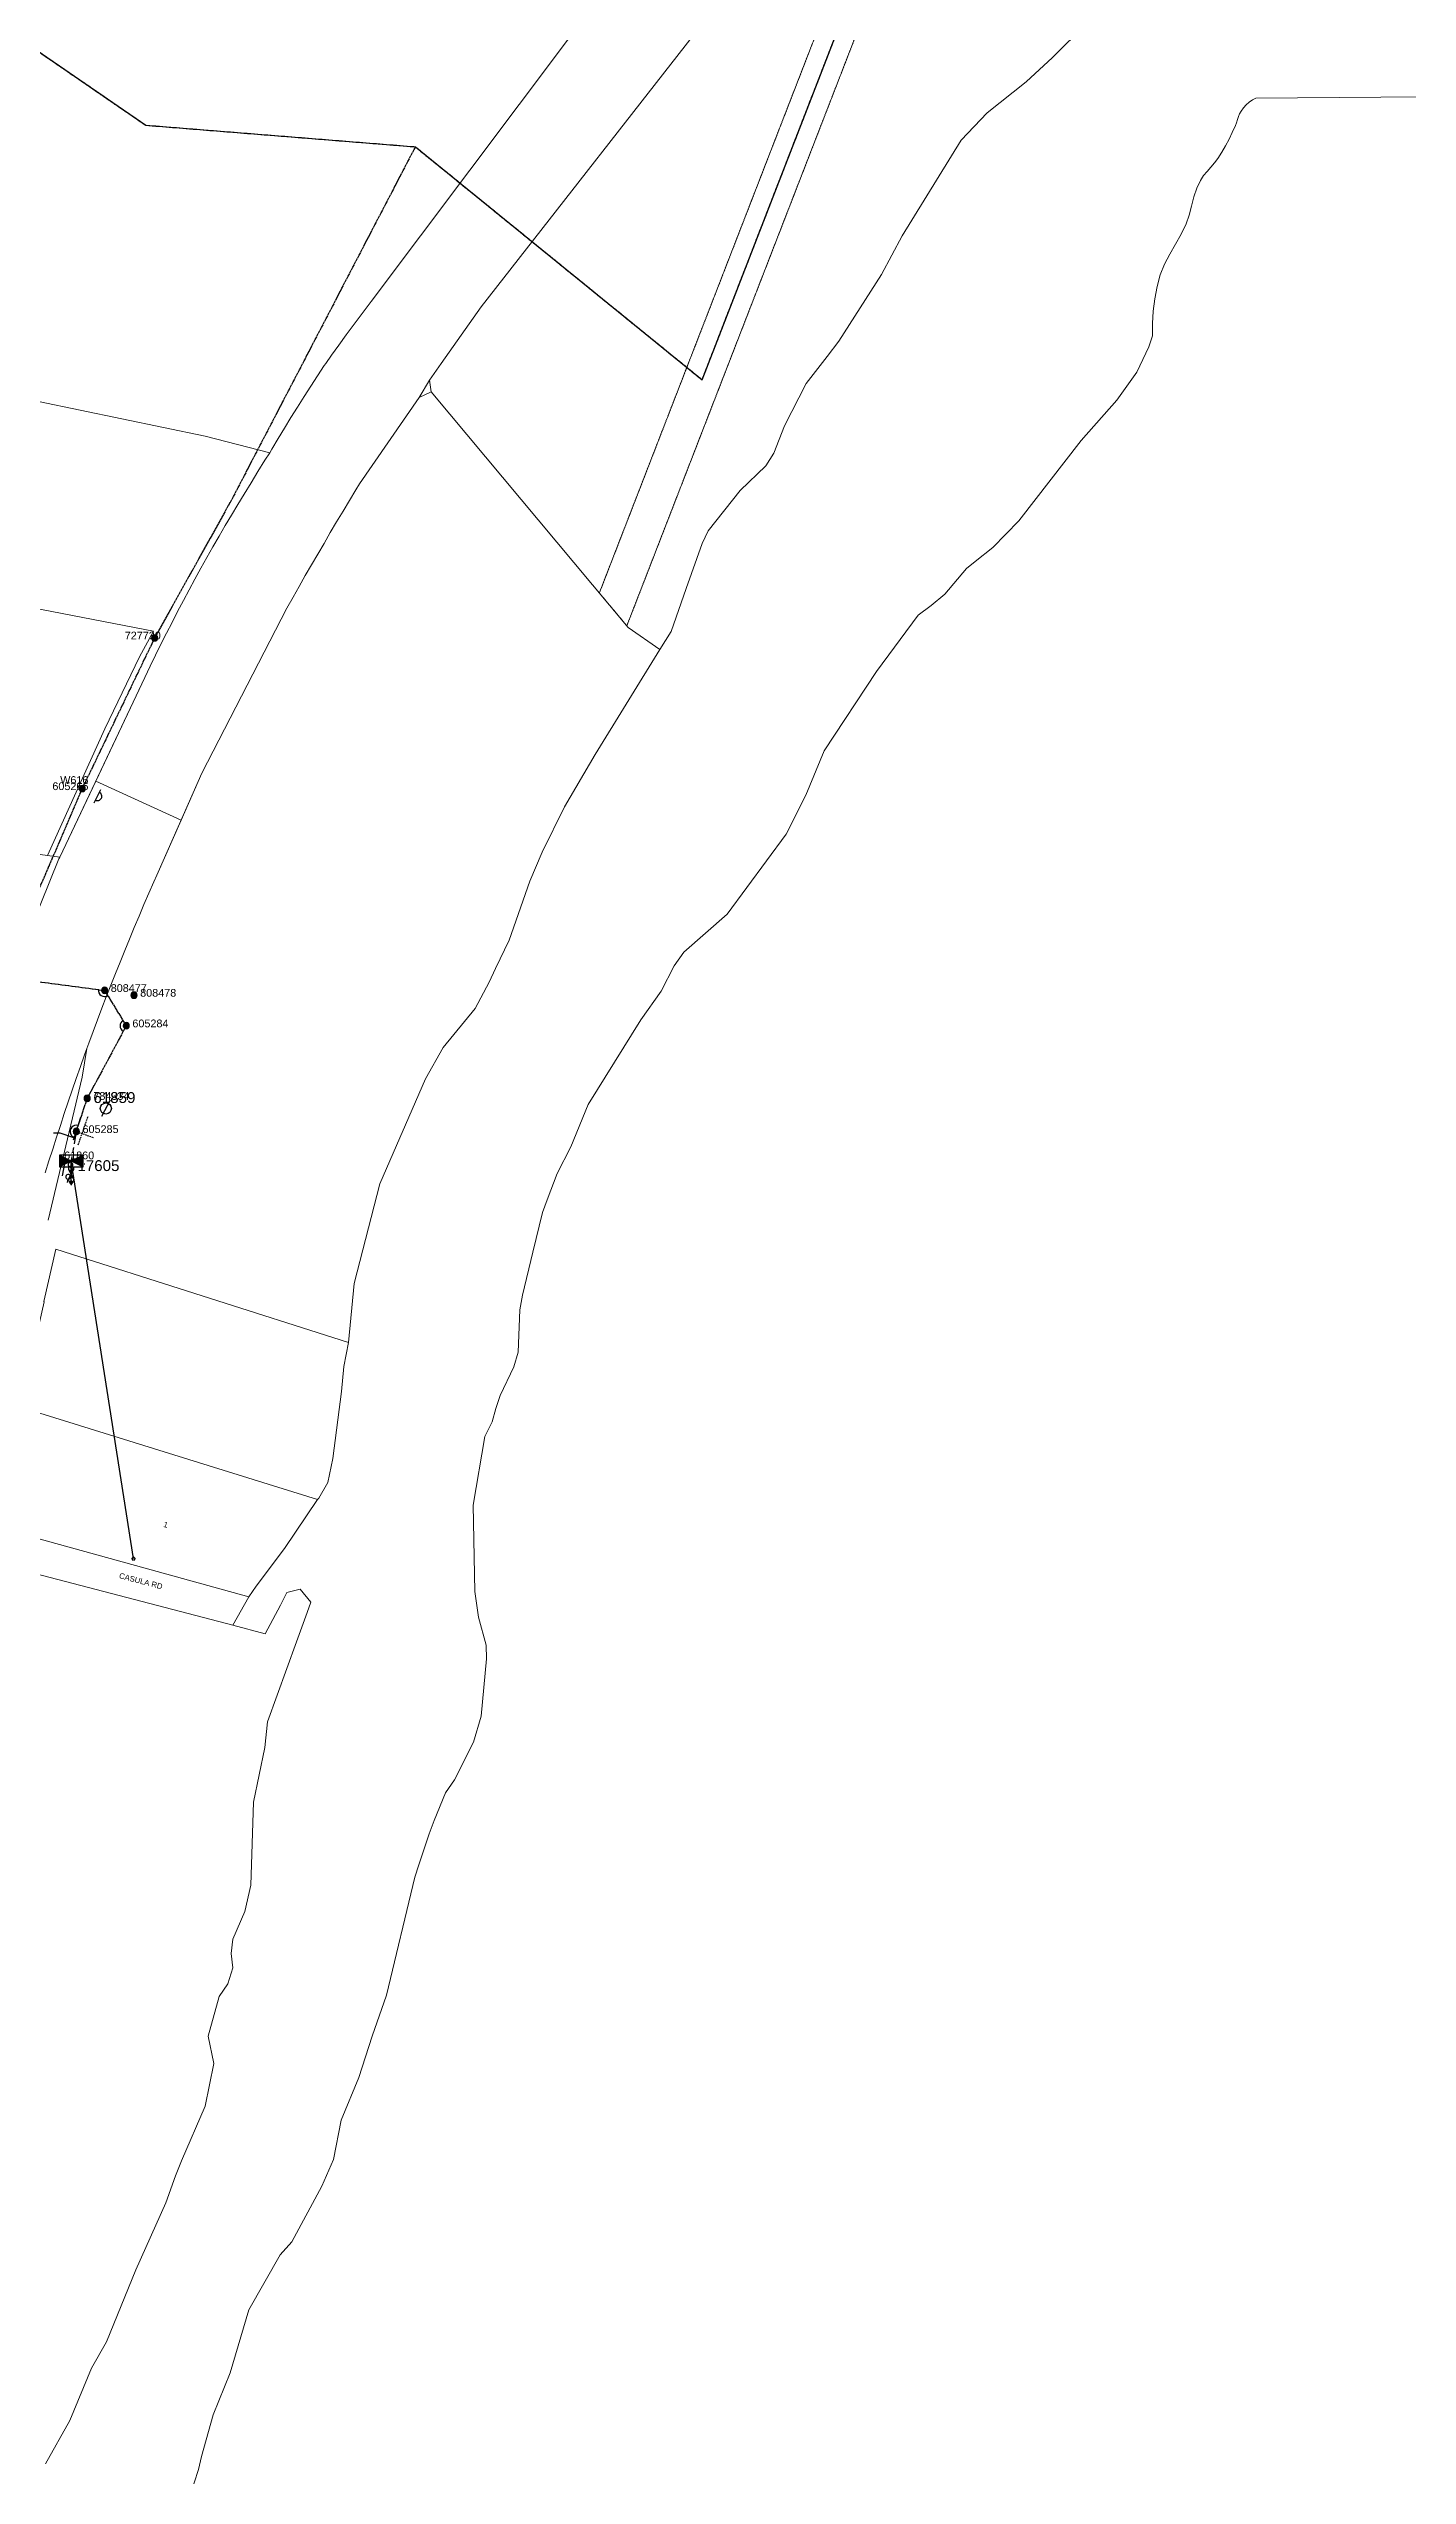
# Model space of a CAD drawing. Header units: metres. Extents: x 305150 to 308746, y 6239745 to 6243198.
# Drawn here: x 307068 to 307507, y 6241040 to 6241824 of the extents above; entities that cross this region are included whole.
import ezdxf
from ezdxf.enums import TextEntityAlignment as Align

# ---------------------------------------------------------------- set-up
doc = ezdxf.new("R2010")
doc.units = ezdxf.units.M
for name, pattern in [('Cable Exist OH', [1, 1, 0]), ('Cable Exist UG', [8.2, 4, -1.2, 1.8, -1.2]), ('DASHED', [0.75, 0.5, -0.25]), ('HIDDEN', [0.375, 0.25, -0.125]), ('HIDDEN2', [0.1875, 0.125, -0.0625])]:
    doc.linetypes.add(name, pattern=pattern)
doc.layers.get('0').update_dxf_attribs({"color": 6})
for name, color, linetype, lineweight in [('Cadastre Land Parcels_SP_EXT', 9, 'Continuous', 5), ('Cadastre Other Property_SP_EXT', 9, 'HIDDEN', 5), ('Cadastre Roads_SP_EXT', 9, 'Continuous', 5)]:
    doc.layers.add(name, color=color, linetype=linetype, lineweight=lineweight)
for name, color, linetype in [('Duct_SP_EXT', 7, 'Continuous'), ('Equip_HV_EXT', 7, 'Continuous'), ('Equip_LV_EXT', 7, 'Continuous'), ('Equip_SP_HV_EXT', 7, 'Continuous'), ('Mains_HV_EXT', 7, 'Continuous'), ('Mains_TR_EXT', 7, 'Continuous'), ('Services_SP_EXT', 7, 'Continuous'), ('Sub_SP_EXT', 7, 'Continuous'), ('SupportsOH_SP_TR_HV_LV_SL_EXT', 7, 'Continuous'), ('Trench_SP_EXT', 7, 'Continuous')]:
    doc.layers.add(name, color=color, linetype=linetype)
doc.layers.add('UNKNOWN_FEATURES', color=1, linetype='DASHED', plot=False)
doc.layers.get('0').freeze()
doc.styles.add('HVSW_LABEL', font='arial.ttf')
doc.styles.add('POLE_LABEL', font='arial.ttf')
doc.styles.get("Standard").update_dxf_attribs({"font": 'arial.ttf'})
doc.styles.add('SWITCH_LABEL', font='arial.ttf', dxfattribs={"height": 2.5})
doc.linetypes.add('Cable E OH', pattern='A,9.4,["E",Standard,S=1.7,R=0,X=0,Y=-1],0', length=9.4)

# ---------------------------------------------------------------- blocks, each defined once
blk = doc.blocks.new('SUB_PADMOUNT_EXT')
for points in [[(0, 0), (-3.84, 1.92), (-3.84, -1.92)], [(0, 0), (3.84, 1.92), (3.84, -1.92)]]:
    blk.add_hatch(color=256).paths.add_polyline_path(points)
for p, q in [((3.84, 1.92), (-3.84, -1.92)), ((-3.84, 1.92), (3.84, -1.92))]:
    blk.add_line(p, q)
blk.add_lwpolyline([(-3.84, -1.92), (3.84, -1.92), (3.84, 1.92), (-3.84, 1.92)], close=True)
for tag, height, flags, p in [('STREET_CODE', 0.2, 9, (1.5, 0)), ('ASSET_NUM', 3.5, 8, (2, 2)), ('CONSTRUCTED_VOLTAGE', 0.2, 9, (1.5, -0.2)), ('OPERATING_VOLTAGE', 0.2, 9, (1.5, -0.6)), ('ORIENTATION', 0.2, 9, (1.5, -0.8)), ('OWNED_BY', 0.2, 9, (1.5, -1)), ('OPERATED_BY', 0.2, 9, (1.5, -1.2)), ('SECONDARY_VOLTAGE', 0.2, 9, (1.5, -1.6)), ('STATE', 0.2, 9, (1.5, -1.8)), ('SUBSTATION_TYPE', 0.2, 9, (1.5, -2.2)), ('STREETNAME', 0.2, 9, (1.5, -3)), ('SUBURB', 0.2, 9, (1.5, -3.2)), ('Z', 0.2, 1, (1.5, -3.6)), ('NO_PHASES', 0.2, 9, (1.5, -0.4)), ('MAINTAINED_BY', 0.2, 9, (1.5, -1.4)), ('PARENT', 0.2, 9, (1.5, -2)), ('USAGE', 0.2, 9, (1.5, -2.4)), ('LEGEND', 0.2, 9, (1.5, -2.6)), ('LOCATION', 0.2, 9, (1.5, -2.8)), ('NOTES', 0.2, 9, (1.5, -3.4))]:
    blk.add_attdef(tag, text='', height=height, dxfattribs=dict(flags=flags)).set_placement(p, align=Align.MIDDLE_LEFT)
blk = doc.blocks.new('CCP_EXT')
blk.add_wipeout([(0, 0.57), (0.57, 0), (0, -0.57), (-0.57, 0)])
blk.add_lwpolyline([(-0.57, 0), (0, 0.57), (0.57, 0), (0, -0.57), (-0.57, 0)])
at = {"flags": 1}
blk.add_attdef('Z', (0, 0), '', height=0.2, dxfattribs=at)
at = {"flags": 9}
for tag, p in [('CCP_TYPE', (0, 0)), ('CONSTRUCTED_VOLTAGE', (0, -0.2)), ('OPERATING_VOLTAGE', (0, -0.6)), ('ORIENTATION', (0, -0.8)), ('OWNED_BY', (0, -1)), ('STATE', (0, -1.8)), ('NO_PHASES', (0, -0.4)), ('USAGE', (0, -1.2)), ('LEGEND', (0, -1.4)), ('LIFE_SUPPORT', (0, -1.6)), ('NOTES', (0, -2))]:
    blk.add_attdef(tag, text='', height=0.2, dxfattribs=at).set_placement(p, align=Align.MIDDLE_LEFT)
blk = doc.blocks.new('POLE_EXT')
blk.add_hatch(color=256).paths.add_polyline_path([(-1, 0, 1), (1, 0, 1)])
blk.add_lwpolyline([(-1, 0, 1), (1, 0, 1)], format="xyb", close=True)
for tag, height, flags, p in [('pNumber', 2.5, 8, (-17.84, 2.07)), ('OWNED_BY', 0.2, 9, (1.35, -0.4)), ('SPECIAL_USE', 0.2, 9, (1.35, -0.8)), ('STATE', 0.2, 9, (1.35, -1)), ('cLV', 0.2, 9, (1.35, -1.4)), ('hDepth', 0.2, 9, (1.35, -1.6)), ('hDia', 0.2, 9, (1.35, -1.8)), ('cHV', 0.2, 9, (1.35, -2)), ('cLinedev', 0.2, 9, (1.35, -3.4)), ('pExisting', 0.2, 9, (1.35, -3.8)), ('pFooting', 0.2, 9, (1.35, -4.4)), ('pNew', 0.2, 9, (1.35, -4.6)), ('pRelocate', 0.2, 9, (1.35, -5)), ('pRemove', 0.2, 9, (1.35, -5.2)), ('pReplace', 0.2, 9, (1.35, -5.4)), ('pStay', 0.2, 9, (1.35, -5.6)), ('pType', 0.2, 9, (1.35, -5.8)), ('cspan', 0.2, 9, (1.35, -6)), ('STREETNAME', 0.2, 9, (1.35, -6.2)), ('SUBURB', 0.2, 9, (1.35, -6.4)), ('OPERATED_BY', 0.2, 9, (1.36, -7.01)), ('PARENT', 0.2, 9, (1.35, -0.6)), ('USAGE', 0.2, 9, (1.35, -1.2)), ('LBRACKET', 0.2, 9, (1.35, -2.2)), ('LExisting', 0.2, 9, (1.35, -2.4)), ('LANTNUMBER', 0.2, 9, (1.35, -2.6)), ('LOther', 0.2, 9, (1.35, -2.8)), ('LRemove', 0.2, 9, (1.35, -3)), ('LEGEND', 0.2, 9, (1.35, -3.2)), ('LOCATION', 0.2, 9, (1.35, -3.6)), ('PFNUMBER', 0.2, 9, (1.35, -4)), ('NEWPFNUMBER', 0.2, 9, (1.35, -4.2)), ('NOTES', 0.2, 9, (1.35, -6.6)), ('MAINTAINED_BY', 0.2, 9, (1.36, -6.81))]:
    blk.add_attdef(tag, text='', height=height, dxfattribs=dict(flags=flags)).set_placement(p, align=Align.MIDDLE_LEFT)
at = {"style": 'POLE_LABEL'}
for tag, height, flags, p in [('STRUCTURE_PLANT_NUMBER', 0.2, 9, (1.35, 0.03)), ('ASSET_NUM', 2.5, 8, (2, 2)), ('STREET_CODE', 0.2, 9, (1.35, -0.2))]:
    blk.add_attdef(tag, text='', height=height, dxfattribs=dict(at, flags=flags)).set_placement(p, align=Align.MIDDLE_LEFT)
at = {"flags": 1}
blk.add_attdef('Z', (1.35, -7.33), '', height=0.2, dxfattribs=at)
blk = doc.blocks.new('LV_UG_DFUSE_CLOSED_EXT')
for points in [[(1, 0), (0, 0)], [(5.04, 0.73), (2.16, -0.72)], [(5.05, -0.71), (2.16, 0.72)], [(6.2, 0.01), (7.2, 0.01)]]:
    blk.add_lwpolyline(points)
for centre in [(1.8, 0), (5.4, 0.01)]:
    blk.add_circle(centre, 0.8)
at = {"flags": 9}
for tag, p in [('ACTUAL_STATUS', (0, 0)), ('CONSTRUCTED_VOLTAGE', (0, -0.2)), ('OPERATING_VOLTAGE', (0, -0.6)), ('ORIENTATION', (0, -0.8)), ('STATE', (0, -1)), ('SWITCH_TYPE', (0, -1.2)), ('NO_PHASES', (0, -0.4)), ('USAGE', (0, -1.4)), ('NOTES', (0, -1.6))]:
    blk.add_attdef(tag, text='', height=0.2, dxfattribs=at).set_placement(p, align=Align.MIDDLE_LEFT)
at = {"flags": 1}
blk.add_attdef('Z', (0, 0), '', height=0.2, dxfattribs=at)
blk = doc.blocks.new('HV_USL_CLOSED_EXT')
blk.add_line((2.4, 5.5), (-2.4, 5.5))
blk.add_lwpolyline([(1.44, 5.5, 0.414214), (0, 6.94, 0.414214), (-1.44, 5.5)], format="xyb")
for tag, height, flags, p in [('STREET_CODE', 0.2, 9, (1.5, 0)), ('ASSET_NUM', 2.5, 8, (2, 2)), ('ACTUAL_STATUS', 0.2, 9, (1.5, -0.2)), ('CONSTRUCTED_VOLTAGE', 0.2, 9, (1.5, -0.4)), ('OPERATING_VOLTAGE', 0.2, 9, (1.5, -0.8)), ('ORIENTATION', 0.2, 9, (1.5, -1)), ('OWNED_BY', 0.2, 9, (1.5, -1.2)), ('OPERATED_BY', 0.2, 9, (1.5, -1.4)), ('STATE', 0.2, 9, (1.5, -1.8)), ('SWITCH_TYPE', 0.2, 9, (1.5, -2)), ('STREETNAME', 0.2, 9, (1.5, -2.8)), ('SUBURB', 0.2, 9, (1.5, -3)), ('Z', 0.2, 1, (1.5, -3.6)), ('NO_PHASES', 0.2, 9, (1.5, -0.6)), ('MAINTAINED_BY', 0.2, 9, (1.5, -1.6)), ('USAGE', 0.2, 9, (1.5, -2.2)), ('LEGEND', 0.2, 9, (1.5, -2.4)), ('LOCATION', 0.2, 9, (1.5, -2.6)), ('NOTES', 0.2, 9, (1.5, -3.2)), ('LABEL_ALIGNMENT', 0.2, 9, (1.5, -3.4))]:
    blk.add_attdef(tag, text='', height=height, dxfattribs=dict(flags=flags)).set_placement(p, align=Align.MIDDLE_LEFT)
blk = doc.blocks.new('HV_ABS_CLOSED_EXT')
blk.add_line((-3, 6.87), (3, 6.87))
blk.add_circle((0, 6.87), 1.8)
at = {"flags": 1}
blk.add_attdef('Z', (0, 0), '', height=0.2, dxfattribs=at)
at = {"style": 'HVSW_LABEL'}
for tag, height, flags, p in [('ASSET_NUM', 3.5, 8, (2, 2)), ('STREET_CODE', 0.2, 9, (0, -0.2))]:
    blk.add_attdef(tag, text='', height=height, dxfattribs=dict(at, flags=flags)).set_placement(p, align=Align.MIDDLE_LEFT)
at = {"flags": 9}
for tag, p in [('ACTUAL_STATUS', (0, -0.4)), ('CONSTRUCTED_VOLTAGE', (0, -0.6)), ('OPERATING_VOLTAGE', (0, -1)), ('ORIENTATION', (0, -1.2)), ('OWNED_BY', (0, -1.4)), ('STATE', (0, -1.6)), ('SWITCH_TYPE', (0, -1.8)), ('STREETNAME', (0, -2.6)), ('SUBURB', (0, -2.8)), ('NO_PHASES', (0, -0.8)), ('USAGE', (0, -2)), ('LEGEND', (0, -2.2)), ('LOCATION', (0, -2.4)), ('NOTES', (0, -3))]:
    blk.add_attdef(tag, text='', height=0.2, dxfattribs=at).set_placement(p, align=Align.MIDDLE_LEFT)
blk = doc.blocks.new('SWG_HOLEC_SU_EXT')
blk.add_line((1.8, -2), (5.8, -2))
for points in [[(1, 0), (0, 0)], [(6.6, 0), (7.6, 0)]]:
    blk.add_lwpolyline(points)
for points in [[(1.8, -0.8, 1), (1.8, 0.8, 1)], [(5.8, -0.8, 1), (5.8, 0.8, 1)]]:
    blk.add_lwpolyline(points, format="xyb", close=True)
at = {"style": 'SWITCH_LABEL', "flags": 8}
blk.add_attdef('ASSET_NUM', text='', height=2.5, rotation=179.95437, dxfattribs=at).set_placement((-2.4, 0), align=Align.MIDDLE_LEFT)
at = {"flags": 1}
blk.add_attdef('Z', (0, 0), '', height=0.2, dxfattribs=at)
at = {"flags": 9}
for tag, p in [('ACTUAL_STATUS', (0, -0.4)), ('CONSTRUCTED_VOLTAGE', (0, -0.6)), ('OPERATING_VOLTAGE', (0, -1)), ('ORIENTATION', (0, -1.2)), ('OWNED_BY', (0, -1.4)), ('STATE', (0, -1.8)), ('SWITCH_TYPE', (0, -2)), ('STREETNAME', (0, -2.6)), ('SUBURB', (0, -2.8)), ('NO_PHASES', (0, -0.8)), ('PARENT', (0, -1.6)), ('USAGE', (0, -2.2)), ('LOCATION', (0, -2.4)), ('NOTES', (0, -3))]:
    blk.add_attdef(tag, text='', height=0.2, dxfattribs=at).set_placement(p, align=Align.MIDDLE_LEFT)
at = {"style": 'SWITCH_LABEL', "flags": 9}
blk.add_attdef('STREET_CODE', text='', height=0.2, dxfattribs=at).set_placement((0, -0.2), align=Align.MIDDLE_LEFT)

msp = doc.modelspace()

# ---------------------------------------------------------------- linework, layer by layer
at = {"layer": 'Cadastre Land Parcels_SP_EXT', "linetype": 'Continuous'}
for points in [[(307283.07, 6241890.95), (307171.77, 6241742.62), (307164.4, 6241732.8), (307163.75, 6241731.91), (307161.35, 6241728.6), (307158.98, 6241725.29), (307157.12, 6241722.65), (307156.65, 6241721.95), (307154.46, 6241718.62), (307152.29, 6241715.27), (307150.14, 6241711.91), (307148.01, 6241708.53), (307145.9, 6241705.15), (307143.81, 6241701.75), (307141.74, 6241698.33), (307139.7, 6241694.9), (307139.02, 6241693.76), (307137.5, 6241691.34), (307135.24, 6241687.71), (307133, 6241684.06), (307130.78, 6241680.39), (307128.72, 6241677), (307126.68, 6241673.6), (307124.66, 6241670.19), (307122.66, 6241666.76), (307120.68, 6241663.32), (307118.72, 6241659.87), (307116.79, 6241656.41), (307114.88, 6241652.93), (307112.98, 6241649.45), (307111.12, 6241645.95), (307109.27, 6241642.44), (307107.45, 6241638.91), (307105.64, 6241635.38), (307103.86, 6241631.83), (307102.1, 6241628.28), (307100.37, 6241624.71), (307098.66, 6241621.13), (307082.81, 6241587.62), (307110.4, 6241575), (307117.07, 6241590.13), (307117.07, 6241590.13), (307144.59, 6241643.54), (307146.56, 6241647.04), (307148.55, 6241650.54), (307150.54, 6241654.03), (307152.54, 6241657.51), (307154.56, 6241660.99), (307156.58, 6241664.46), (307158.62, 6241667.93), (307160.67, 6241671.39), (307162.72, 6241674.84), (307164.79, 6241678.28), (307166.86, 6241681.72), (307168.06, 6241683.7), (307187.3, 6241711.66), (307190.73, 6241717.23), (307194.5, 6241722.61), (307207.39, 6241740.99), (307283.31, 6241838.17)], [(307283.31, 6241838.17), (307207.39, 6241740.99), (307194.5, 6241722.61), (307190.73, 6241717.23), (307191.26, 6241713.44), (307254.94, 6241637.22), (307265.17, 6241630.13), (307268.8, 6241635.95), (307273.69, 6241649.83), (307278.84, 6241664.45), (307280.7, 6241668.56), (307291.14, 6241681.59), (307299.43, 6241689.49), (307302, 6241693.61), (307305.4, 6241702.43), (307312.47, 6241716.11), (307319.22, 6241724.9), (307322.99, 6241729.86), (307336.73, 6241751.4), (307343.41, 6241763.95), (307362.57, 6241794.87), (307370.95, 6241803.68), (307383.58, 6241813.7), (307392.08, 6241821.6), (307414.16, 6241843.5)], [(307525.13, 6241808.92), (307457.78, 6241808.44), (307456.71, 6241807.88), (307455.66, 6241807.15), (307454.67, 6241806.28), (307453.77, 6241805.3), (307453.01, 6241804.24), (307452.55, 6241803.39), (307452.18, 6241802.45), (307451.85, 6241801.47), (307451.52, 6241800.49), (307451.16, 6241799.54), (307450.17, 6241797.33), (307449.12, 6241795.15), (307448, 6241793.01), (307446.81, 6241790.94), (307445.54, 6241788.95), (307444.44, 6241787.48), (307443.25, 6241786.11), (307442.04, 6241784.75), (307440.88, 6241783.36), (307439.86, 6241781.84), (307438.66, 6241779.27), (307437.76, 6241776.46), (307437.01, 6241773.52), (307436.23, 6241770.58), (307435.28, 6241767.76), (307433.69, 6241764.4), (307431.84, 6241761.18), (307429.95, 6241757.99), (307428.22, 6241754.72), (307426.87, 6241751.28), (307425.87, 6241747.51), (307425.12, 6241743.58), (307424.61, 6241739.56), (307424.38, 6241735.53), (307424.41, 6241731.57), (307423.22, 6241727.99), (307419.3, 6241719.78), (307412.85, 6241710.81), (307401.3, 6241697.67), (307381.22, 6241671.76), (307372.74, 6241663.16), (307367.03, 6241658.56), (307364.22, 6241656.29), (307357.25, 6241648.02), (307352.84, 6241644.37), (307348.63, 6241641.24), (307335.13, 6241622.98), (307318.2, 6241597.43), (307312.36, 6241583.08), (307305.98, 6241570.44), (307286.92, 6241544.55), (307272.91, 6241532.28), (307269.74, 6241527.85), (307265.61, 6241519.63), (307258.97, 6241510.35), (307241.97, 6241483.07), (307236.32, 6241469.32), (307231.9, 6241460.69), (307228.7, 6241452.18), (307227.25, 6241448.09), (307224.11, 6241435.25), (307220.72, 6241421.4), (307219.89, 6241416.6), (307219.33, 6241402.95), (307217.99, 6241398.24), (307213.48, 6241388.9), (307212.13, 6241384.7), (307210.89, 6241380.4), (307208.53, 6241375.68), (307204.77, 6241353.42), (307205.38, 6241325.54), (307206.55, 6241317.21), (307208.95, 6241308.19), (307209.13, 6241303.82), (307207.33, 6241285.26), (307204.94, 6241276.87), (307198.75, 6241264.65), (307195.88, 6241260.42), (307192.18, 6241251.5), (307190.53, 6241247.19), (307187.22, 6241237.15), (307185.9, 6241233.16), (307176.73, 6241195.03), (307172.19, 6241181.81), (307167.86, 6241168.4), (307162.11, 6241154.65), (307159.6, 6241141.88), (307155.89, 6241133.27), (307146.14, 6241115.28), (307142.46, 6241111.04), (307132.31, 6241093.24), (307126.27, 6241072.88), (307120.72, 6241059.34), (307117, 6241045.84), (307115.96, 6241041.64), (307113.17, 6241033.04)], [(307041.74, 6241647.62), (307101.44, 6241636.08), (307096.94, 6241627.73), (307085.76, 6241604.49), (307067.23, 6241563.5), (307071.17, 6241562.98), (307098.66, 6241621.13), (307100.37, 6241624.71), (307102.11, 6241628.28), (307103.86, 6241631.83), (307105.64, 6241635.38), (307107.45, 6241638.91), (307109.27, 6241642.44), (307111.12, 6241645.95), (307112.98, 6241649.45), (307114.88, 6241652.93), (307116.79, 6241656.41), (307118.72, 6241659.87), (307120.68, 6241663.32), (307122.66, 6241666.76), (307124.66, 6241670.19), (307126.68, 6241673.6), (307128.72, 6241677), (307130.78, 6241680.39), (307133, 6241684.06), (307135.24, 6241687.71), (307137.5, 6241691.34), (307139.02, 6241693.76), (307118.2, 6241699.13), (307118.2, 6241699.13), (307023.77, 6241718.69)], [(307066.03, 6241419.29), (307069.89, 6241436.2), (307164.49, 6241406.08), (307166.33, 6241425.1), (307174.61, 6241457.39), (307174.61, 6241457.39), (307189.41, 6241491.36), (307195.12, 6241501.43), (307205.39, 6241514.07), (307210.01, 6241522.59), (307212.06, 6241527.04), (307216.46, 6241536.17), (307223.1, 6241555.19), (307227.09, 6241564.61), (307234.33, 6241579.23), (307244.19, 6241596.17), (307265.17, 6241630.13), (307254.94, 6241637.22), (307191.26, 6241713.44), (307187.3, 6241711.66), (307168.06, 6241683.7), (307166.86, 6241681.72), (307164.79, 6241678.28), (307162.72, 6241674.84), (307160.67, 6241671.39), (307158.62, 6241667.93), (307156.58, 6241664.46), (307154.56, 6241660.99), (307152.54, 6241657.51), (307150.54, 6241654.03), (307148.55, 6241650.54), (307146.56, 6241647.04), (307144.59, 6241643.54), (307117.07, 6241590.13), (307102.55, 6241557.18), (307101.59, 6241555.01), (307099.97, 6241551.33), (307098.37, 6241547.64), (307096.79, 6241543.94), (307095.23, 6241540.24), (307093.68, 6241536.53), (307092.16, 6241532.81), (307090.65, 6241529.09), (307089.15, 6241525.36), (307087.68, 6241521.62), (307086.22, 6241517.88), (307084.78, 6241514.13), (307083.36, 6241510.37), (307081.95, 6241506.6), (307080.57, 6241502.83), (307079.93, 6241501.08), (307078.37, 6241491.81), (307067.44, 6241445.64)], [(307066.49, 6241460.93), (307067.68, 6241464.77), (307068.89, 6241468.6), (307070.11, 6241472.43), (307071.36, 6241476.25), (307072.62, 6241480.07), (307073.9, 6241483.88), (307075.2, 6241487.68), (307076.51, 6241491.48), (307077.85, 6241495.27), (307079.2, 6241499.05), (307079.93, 6241501.08), (307080.57, 6241502.83), (307081.95, 6241506.6), (307083.36, 6241510.37), (307084.78, 6241514.13), (307086.22, 6241517.88), (307087.68, 6241521.62), (307089.15, 6241525.36), (307090.65, 6241529.09), (307092.16, 6241532.81), (307093.68, 6241536.53), (307095.23, 6241540.24), (307096.79, 6241543.94), (307098.37, 6241547.64), (307099.97, 6241551.33), (307101.59, 6241555.01), (307102.55, 6241557.18), (307110.4, 6241575), (307082.81, 6241587.62), (307071.17, 6241562.98), (307070.91, 6241562.45), (307050.63, 6241512.5)], [(307067.44, 6241445.64), (307078.37, 6241491.81), (307079.93, 6241501.08), (307079.2, 6241499.05), (307077.85, 6241495.27), (307076.51, 6241491.48), (307075.2, 6241487.68), (307073.9, 6241483.88), (307072.62, 6241480.07), (307071.36, 6241476.25), (307070.11, 6241472.43), (307068.89, 6241468.6), (307067.68, 6241464.77), (307066.49, 6241460.93)], [(307066.55, 6241043.49), (307074.38, 6241057.48), (307081.45, 6241074.41), (307086.31, 6241082.94), (307095.72, 6241106.23), (307105.47, 6241127.89), (307108.59, 6241136.61), (307110.55, 6241141.43), (307118.12, 6241159.18), (307120.96, 6241172.89), (307119.09, 6241181.73), (307122.66, 6241194.63), (307125.45, 6241198.65), (307127.1, 6241203.88), (307126.62, 6241208.56), (307127.16, 6241213.15), (307130.99, 6241222.08), (307132.9, 6241230.57), (307133.81, 6241257.4), (307137.4, 6241275.1), (307138.29, 6241283.37), (307147.7, 6241309.31), (307151.15, 6241318.79), (307152.35, 6241322.12), (307148.83, 6241326.35), (307144.56, 6241325.27), (307142.53, 6241321.13), (307137.59, 6241311.92), (307127.1, 6241314.67), (307127.1, 6241314.67), (307048.13, 6241335.28)]]:
    msp.add_lwpolyline(points, dxfattribs=at)
for points in [[(307067.23, 6241563.5), (307085.76, 6241604.49), (307096.94, 6241627.73), (307101.44, 6241636.08), (307041.74, 6241647.62), (307040.48, 6241638.38), (307040.62, 6241636.36), (307035.37, 6241600.65), (307030.99, 6241568.31), (307050.29, 6241565.75), (307067.23, 6241563.5)], [(307162.28, 6241390.23), (307163.02, 6241398.33), (307164.49, 6241406.08), (307069.89, 6241436.2), (307066.03, 6241419.29), (307066.13, 6241419.27), (307058.87, 6241387.26), (307058.71, 6241387.29), (307051.69, 6241356.61), (307051.06, 6241350.69), (307051.92, 6241349.42), (307059.89, 6241384.78), (307154.46, 6241355.27), (307154.87, 6241355.73), (307157.8, 6241360.81), (307159.47, 6241368.56), (307162.28, 6241390.23)], [(307134.65, 6241327.23), (307143.86, 6241339.44), (307154.46, 6241355.27), (307059.89, 6241384.78), (307051.92, 6241349.42), (307054.72, 6241345.31), (307132.27, 6241323.82), (307134.65, 6241327.23)]]:
    msp.add_lwpolyline(points, close=True, dxfattribs=at)
at = {"layer": 'Cadastre Other Property_SP_EXT', "linetype": 'HIDDEN2'}
msp.add_lwpolyline([(307386.45, 6242011.82), (307245.58, 6241648.42), (307254.46, 6241637.8), (307399.63, 6242012.08), (307386.45, 6242011.82)], close=True, dxfattribs=at)
at = {"layer": 'Duct_SP_EXT', "linetype": 'Continuous'}
msp.add_lwpolyline([(307069.11, 6241473.82), (307071.22, 6241473.87), (307075.58, 6241472.35)], dxfattribs=at)
at = {"layer": 'Mains_HV_EXT', "linetype": 'Cable E OH'}
msp.add_lwpolyline([(306245.3, 6241713.55), (306317.04, 6241698.03), (306403.66, 6241685.84), (306474.09, 6241676), (306532.05, 6241667.33), (306593.98, 6241658.11), (306596.56, 6241659.84), (306596.63, 6241659.87), (306675.3, 6241714.4), (306766.29, 6241700.34), (306819.4, 6241693.22), (306892.05, 6241683.48), (306904.44, 6241689.07), (306913.84, 6241758.76), (306928.79, 6241796.89), (306931.78, 6241796.4), (307001.91, 6241782.54), (307052.82, 6241831.39), (307098.98, 6241799.67), (307186.11, 6241792.7), (307278.81, 6241717.36), (307319.64, 6241822.65), (307364.22, 6241938.51)], dxfattribs=at)
at = {"layer": 'Mains_HV_EXT', "linetype": 'Cable Exist OH'}
for points in [[(307098.98, 6241799.67), (307186.11, 6241792.7), (307126.72, 6241678.59), (307101.83, 6241633.91), (307078.43, 6241585.19)], [(307078.43, 6241585.19), (307052.26, 6241524.36)], [(307052.26, 6241524.36), (307085.64, 6241519.92)], [(307085.64, 6241519.92), (307092.64, 6241508.49)], [(307092.64, 6241508.49), (307080.02, 6241485.02)], [(307080.02, 6241485.02), (307076.38, 6241474.32)]]:
    msp.add_lwpolyline(points, dxfattribs=at)
at = {"layer": 'Mains_HV_EXT', "linetype": 'Continuous'}
for points in [[(307083.63, 6241520.19, 0.623527), (307086.68, 6241518.22)], [(307091.59, 6241510.21, 0.578024), (307091.7, 6241506.75)], [(307077.03, 6241476.22, 1.053371), (307076.2, 6241472.31)]]:
    msp.add_lwpolyline(points, format="xyb", dxfattribs=at)
at = {"layer": 'Mains_HV_EXT', "linetype": 'Cable Exist UG'}
msp.add_lwpolyline([(307076.52, 6241474.29), (307074.87, 6241464.76)], dxfattribs=at)
at = {"layer": 'Mains_TR_EXT', "linetype": 'Cable Exist OH'}
msp.add_lwpolyline([(306245.3, 6241713.55), (306317.04, 6241698.03), (306403.66, 6241685.84), (306474.09, 6241676), (306532.05, 6241667.33), (306593.98, 6241658.11), (306596.56, 6241659.84), (306596.63, 6241659.87), (306675.3, 6241714.4), (306766.29, 6241700.34), (306819.4, 6241693.22), (306892.05, 6241683.48), (306904.44, 6241689.07), (306913.84, 6241758.76), (306928.79, 6241796.89), (306931.78, 6241796.4), (307001.91, 6241782.54), (307052.82, 6241831.39), (307098.98, 6241799.67), (307186.11, 6241792.7), (307278.81, 6241717.36), (307319.64, 6241822.65), (307364.22, 6241938.51)], dxfattribs=at)
at = {"layer": 'Trench_SP_EXT', "linetype": 'Cable Exist UG'}
msp.add_lwpolyline([(307076.52, 6241474.29), (307075.53, 6241471.45)], dxfattribs=at)
at = {"layer": 'UNKNOWN_FEATURES'}
for points in [[(307076.52, 6241474.29), (307078.45, 6241479.97)], [(307077.15, 6241470.02), (307080.38, 6241479.3)], [(307076.52, 6241474.29), (307082.18, 6241472.31)], [(307074.85, 6241465.33), (307079.24, 6241463.8)]]:
    msp.add_lwpolyline(points, dxfattribs=at)

# ---------------------------------------------------------------- block references
at = {"layer": 'Equip_SP_HV_EXT'}
ref = msp.add_blockref('HV_USL_CLOSED_EXT', (307078.43, 6241585.19), dxfattribs=dict(at, rotation=243.1857012277501))
ref.add_attrib('ASSET_NUM', 'W616', dxfattribs={"layer": '0', "height": 2.5}).set_placement((307080.43, 6241585.94), align=Align.BOTTOM_RIGHT)
ref = msp.add_blockref('HV_ABS_CLOSED_EXT', (307080.03, 6241485.02), dxfattribs=dict(at, rotation=241.4748810392436))
ref.add_attrib('ASSET_NUM', '61859', dxfattribs={"layer": '0', "height": 3.5, "style": 'HVSW_LABEL'}).set_placement((307082.03, 6241485.27), align=Align.MIDDLE_LEFT)
at = {"layer": 'Sub_SP_EXT'}
ref = msp.add_blockref('SUB_PADMOUNT_EXT', (307074.87, 6241464.76), dxfattribs=at)
ref.add_attrib('ASSET_NUM', '17605', dxfattribs={"layer": '0', "height": 3.5}).set_placement((307076.87, 6241465.01), align=Align.TOP_LEFT)
at = {"layer": 'SupportsOH_SP_TR_HV_LV_SL_EXT'}
ref = msp.add_blockref('POLE_EXT', (307101.83, 6241633.91), dxfattribs=at)
ref.add_attrib('ASSET_NUM', '727730', dxfattribs={"layer": '0', "height": 2.5, "style": 'POLE_LABEL'}).set_placement((307103.83, 6241634.66), align=Align.MIDDLE_RIGHT)
ref = msp.add_blockref('POLE_EXT', (307078.43, 6241585.19), dxfattribs=at)
ref.add_attrib('ASSET_NUM', '605266', dxfattribs={"layer": '0', "height": 2.5, "style": 'POLE_LABEL'}).set_placement((307080.43, 6241585.94), align=Align.MIDDLE_RIGHT)
ref = msp.add_blockref('POLE_EXT', (307085.64, 6241519.92), dxfattribs=at)
ref.add_attrib('ASSET_NUM', '808477', dxfattribs={"layer": '0', "height": 2.5, "style": 'POLE_LABEL'}).set_placement((307087.64, 6241520.67), align=Align.MIDDLE_LEFT)
ref = msp.add_blockref('POLE_EXT', (307095.16, 6241518.38), dxfattribs=at)
ref.add_attrib('ASSET_NUM', '808478', dxfattribs={"layer": '0', "height": 2.5, "style": 'POLE_LABEL'}).set_placement((307097.16, 6241519.13), align=Align.MIDDLE_LEFT)
ref = msp.add_blockref('POLE_EXT', (307092.64, 6241508.49), dxfattribs=at)
ref.add_attrib('ASSET_NUM', '605284', dxfattribs={"layer": '0', "height": 2.5, "style": 'POLE_LABEL'}).set_placement((307094.64, 6241509.24), align=Align.MIDDLE_LEFT)
ref = msp.add_blockref('POLE_EXT', (307080.03, 6241485.02), dxfattribs=at)
ref.add_attrib('ASSET_NUM', '784334', dxfattribs={"layer": '0', "height": 2.5, "style": 'POLE_LABEL'}).set_placement((307082.03, 6241485.77), align=Align.MIDDLE_LEFT)
ref = msp.add_blockref('POLE_EXT', (307076.52, 6241474.29), dxfattribs=dict(at, rotation=0.0176070839900433))
ref.add_attrib('ASSET_NUM', '605285', dxfattribs={"layer": '0', "height": 2.5, "rotation": 0.05422, "style": 'POLE_LABEL'}).set_placement((307078.52, 6241475.04), align=Align.MIDDLE_LEFT)

# ---------------------------------------------------------------- texts
at = {"layer": 'Cadastre Land Parcels_SP_EXT'}
msp.add_text('1', height=1.8, rotation=346.00129, dxfattribs=at).set_placement((307104.54, 6241346.47))
at = {"layer": 'Cadastre Roads_SP_EXT'}
msp.add_text('CASULA RD', height=1.8, rotation=345.32266, dxfattribs=at).set_placement((307090.2, 6241329.89))

# ---------------------------------------------------------------- next in the draw order: block references
at = {"layer": 'Services_SP_EXT'}
for p in [(307074.84, 6241457.88), (307094.99, 6241336.2)]:
    msp.add_blockref('CCP_EXT', p, dxfattribs=at)

# ---------------------------------------------------------------- next in the draw order: linework, layer by layer
at = {"layer": 'Cadastre Roads_SP_EXT', "linetype": 'Continuous'}
msp.add_lwpolyline([(307132.27, 6241323.82), (307054.72, 6241345.31), (307051.92, 6241349.42), (307051.06, 6241350.69), (307051.69, 6241356.61), (307050.5, 6241356.95), (307048.13, 6241335.28), (307127.1, 6241314.67), (307132.27, 6241323.82)], close=True, dxfattribs=at)
at = {"layer": 'Services_SP_EXT'}
for points in [[(307074.84, 6241457.88), (307074.87, 6241464.76)], [(307094.99, 6241336.2), (307074.87, 6241464.76)]]:
    msp.add_lwpolyline(points, dxfattribs=at)

# ---------------------------------------------------------------- next in the draw order: block references
at = {"layer": 'Equip_HV_EXT'}
ref = msp.add_blockref('SWG_HOLEC_SU_EXT', (307074.99, 6241465.31), dxfattribs=dict(at, rotation=259.1771703570917))
ref.add_attrib('ASSET_NUM', '61860', dxfattribs={"layer": '0', "height": 2.5, "style": 'SWITCH_LABEL'}).set_placement((307072.59, 6241466.56), align=Align.MIDDLE_LEFT)
at = {"layer": 'Equip_LV_EXT', "rotation": 269.57105887766}
msp.add_blockref('LV_UG_DFUSE_CLOSED_EXT', (307074.87, 6241464.1), dxfattribs=at)

doc.saveas('drawing.dxf')
